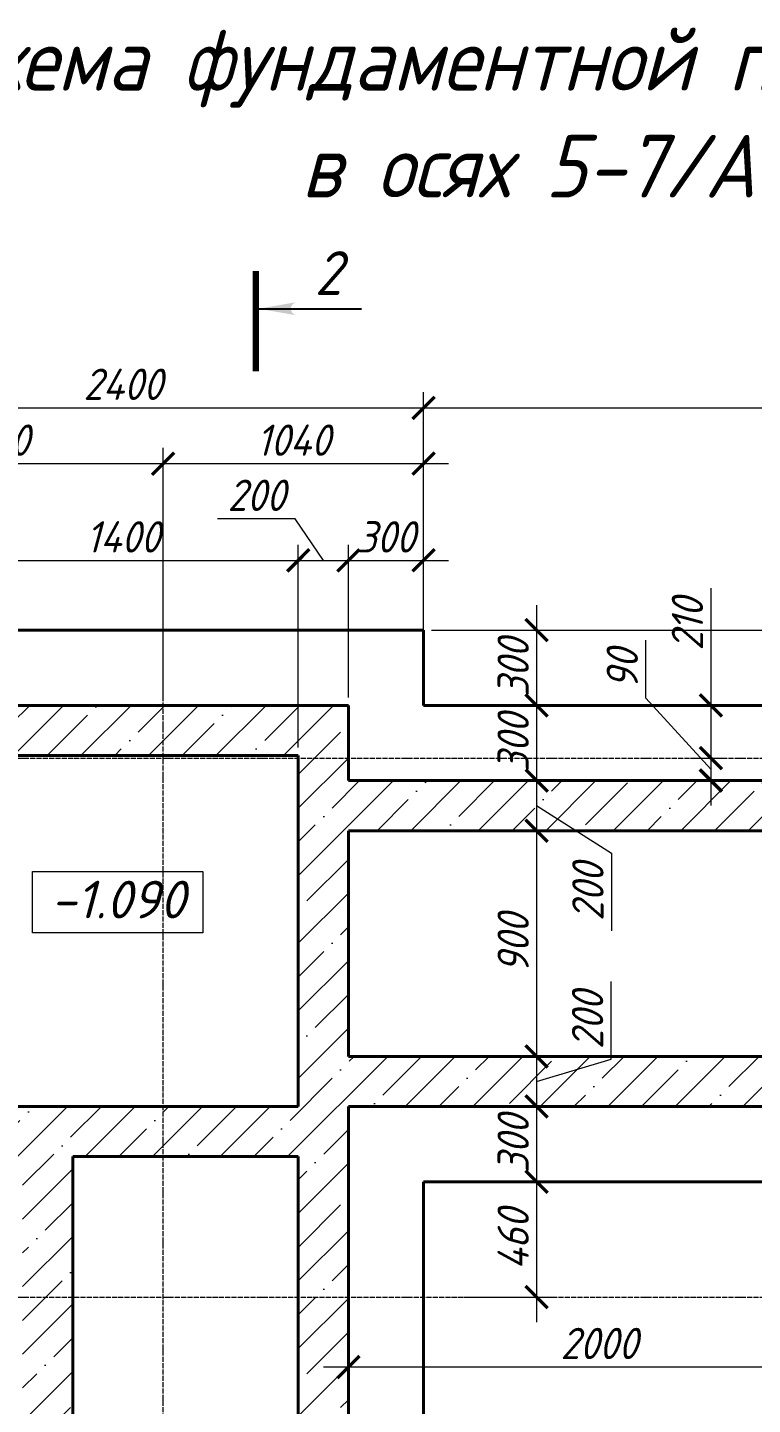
# Model space of a CAD drawing. Header units: millimetres. Extents: x 504091 to 2165846, y 135022 to 442887.
# Drawn here: x 1031222 to 1034115, y 227897 to 233389 of the extents above; entities that cross this region are included whole.
import ezdxf

# ---------------------------------------------------------------- set-up
doc = ezdxf.new("R2010")
doc.units = ezdxf.units.MM
doc.linetypes.add('ADSK_Линия сетки', pattern=[25, 20, -2.5, 0, -2.5])
doc.linetypes.add('осеваяX2', pattern=[4, 2.5, -0.5, 0.5, -0.5])
doc.layers.get('Defpoints').update_dxf_attribs({"color": 255})
doc.layers.add('PS_Обозначения', color=7, linetype='Continuous')
doc.layers.add('SGRAND', color=7, linetype='Continuous')
for name, color, linetype, lineweight in [('Аннотация', 7, 'Continuous', 9), ('Монолит тонкий', 204, 'Continuous', 9), ('Оси', 165, 'осеваяX2', 13), ('отметки', 7, 'Continuous', 20), ('Размеры КР', 164, 'Continuous', 9)]:
    doc.layers.add(name, color=color, linetype=linetype, lineweight=lineweight)
doc.styles.add('GOST 2.304_new', font='isocpeur.ttf', dxfattribs={"width": 0.9, "oblique": 15})
doc.dimstyles.new('SPDS 1_50', dxfattribs={"dimscale": 50, "dimtxt": 2.5, "dimasz": 1.77, "dimexe": 1.25, "dimexo": 0.625, "dimtad": 1, "dimdec": 0, "dimrnd": 0.001, "dimzin": 9, "dimtxsty": 'GOST 2.304_new', "dimblk": 'ARCHTICK', "dimcen": 2.5, "dimdle": 2, "dimclrt": 256, "dimadec": 0, "dimazin": 2, "dimtfac": 0.75, "dimtdec": 0, "dimtmove": 1, "dimatfit": 3, "dimfxl": 0, "dimtolj": 1, "dimlwd": 9, "dimlwe": 9, "dimarcsym": 0})

# ---------------------------------------------------------------- blocks, each defined once
blk = doc.blocks.new('_ArchTick')
at = {"color": 0, "linetype": 'ByBlock', "const_width": 0.15}
blk.add_lwpolyline([(-0.5, -0.5), (0.5, 0.5)], dxfattribs=at)
blk = doc.blocks.new('*D1878')
at = {"layer": 'Defpoints', "color": 0, "lineweight": 20, "transparency": 16777216}
for p in [(1032802.4, 231872.7), (1030402.4, 230985.9), (1032802.4, 230985.9)]:
    blk.add_point(p, dxfattribs=at)
at = {"layer": 'Размеры КР', "color": 0, "lineweight": 9, "transparency": 16777216}
for p, q in [((1030402.4, 231017.1), (1030402.4, 231935.2)), ((1032802.4, 231017.1), (1032802.4, 231935.2)), ((1030302.4, 231872.7), (1032902.4, 231872.7))]:
    blk.add_line(p, q, dxfattribs=at)
at = {"layer": 'Размеры КР', "color": 0, "lineweight": 9, "transparency": 16777216, "xscale": 88.5, "yscale": 88.5, "zscale": 88.5, "rotation": 180}
blk.add_blockref('_ArchTick', (1030402.4, 231872.7), dxfattribs=at)
at = {"layer": 'Размеры КР', "color": 0, "lineweight": 9, "transparency": 16777216, "xscale": 88.5, "yscale": 88.5, "zscale": 88.5}
blk.add_blockref('_ArchTick', (1032802.4, 231872.7), dxfattribs=at)
at = {"layer": 'Размеры КР', "lineweight": 20, "transparency": 16777216, "insert": (1031602.4, 231966.5), "char_height": 125, "attachment_point": 5, "style": 'GOST 2.304_new'}
blk.add_mtext('\\A1;2400', dxfattribs=at)
blk = doc.blocks.new('*D1879')
at = {"layer": 'Defpoints', "color": 0, "lineweight": 20, "transparency": 16777216}
for p in [(1031762.7, 231649.9), (1030402.4, 230985.9), (1031762.7, 230685.9)]:
    blk.add_point(p, dxfattribs=at)
at = {"layer": 'Размеры КР', "color": 0, "lineweight": 9, "transparency": 16777216}
for p, q in [((1030402.4, 231017.1), (1030402.4, 231712.4)), ((1031762.7, 230717.1), (1031762.7, 231712.4)), ((1030302.4, 231649.9), (1031862.7, 231649.9))]:
    blk.add_line(p, q, dxfattribs=at)
at = {"layer": 'Размеры КР', "color": 0, "lineweight": 9, "transparency": 16777216, "xscale": 88.5, "yscale": 88.5, "zscale": 88.5, "rotation": 180}
blk.add_blockref('_ArchTick', (1030402.4, 231649.9), dxfattribs=at)
at = {"layer": 'Размеры КР', "color": 0, "lineweight": 9, "transparency": 16777216, "xscale": 88.5, "yscale": 88.5, "zscale": 88.5}
blk.add_blockref('_ArchTick', (1031762.7, 231649.9), dxfattribs=at)
at = {"layer": 'Размеры КР', "lineweight": 20, "transparency": 16777216, "insert": (1031082.5, 231743.7), "char_height": 125, "attachment_point": 5, "style": 'GOST 2.304_new'}
blk.add_mtext('\\A1;1360', dxfattribs=at)
blk = doc.blocks.new('*D1880')
at = {"layer": 'Defpoints', "color": 0, "lineweight": 20, "transparency": 16777216}
for p in [(1032802.4, 231649.9), (1032802.4, 230985.9), (1031762.7, 230685.9)]:
    blk.add_point(p, dxfattribs=at)
at = {"layer": 'Размеры КР', "color": 0, "lineweight": 9, "transparency": 16777216}
for p, q in [((1031762.7, 230717.1), (1031762.7, 231712.4)), ((1032802.4, 231017.1), (1032802.4, 231712.4)), ((1031662.7, 231649.9), (1032902.4, 231649.9))]:
    blk.add_line(p, q, dxfattribs=at)
at = {"layer": 'Размеры КР', "color": 0, "lineweight": 9, "transparency": 16777216, "xscale": 88.5, "yscale": 88.5, "zscale": 88.5, "rotation": 180}
blk.add_blockref('_ArchTick', (1031762.7, 231649.9), dxfattribs=at)
at = {"layer": 'Размеры КР', "color": 0, "lineweight": 9, "transparency": 16777216, "xscale": 88.5, "yscale": 88.5, "zscale": 88.5}
blk.add_blockref('_ArchTick', (1032802.4, 231649.9), dxfattribs=at)
at = {"layer": 'Размеры КР', "lineweight": 20, "transparency": 16777216, "insert": (1032282.5, 231743.7), "char_height": 125, "attachment_point": 5, "style": 'GOST 2.304_new'}
blk.add_mtext('\\A1;1040', dxfattribs=at)
blk = doc.blocks.new('*D1883')
at = {"layer": 'Defpoints', "color": 0, "lineweight": 20, "transparency": 16777216}
for p in [(1032302.4, 231264.2), (1030902.4, 230466.6), (1032302.4, 230485.9)]:
    blk.add_point(p, dxfattribs=at)
at = {"layer": 'Размеры КР', "color": 0, "lineweight": 9, "transparency": 16777216}
for p, q in [((1030902.4, 230497.9), (1030902.4, 231326.7)), ((1032302.4, 230517.1), (1032302.4, 231326.7)), ((1030802.4, 231264.2), (1032402.4, 231264.2))]:
    blk.add_line(p, q, dxfattribs=at)
at = {"layer": 'Размеры КР', "color": 0, "lineweight": 9, "transparency": 16777216, "xscale": 88.5, "yscale": 88.5, "zscale": 88.5, "rotation": 180}
blk.add_blockref('_ArchTick', (1030902.4, 231264.2), dxfattribs=at)
at = {"layer": 'Размеры КР', "color": 0, "lineweight": 9, "transparency": 16777216, "xscale": 88.5, "yscale": 88.5, "zscale": 88.5}
blk.add_blockref('_ArchTick', (1032302.4, 231264.2), dxfattribs=at)
at = {"layer": 'Размеры КР', "lineweight": 20, "transparency": 16777216, "insert": (1031602.4, 231357.9), "char_height": 125, "attachment_point": 5, "style": 'GOST 2.304_new'}
blk.add_mtext('\\A1;1400', dxfattribs=at)
blk = doc.blocks.new('*D1884')
at = {"layer": 'Defpoints', "color": 0, "lineweight": 20, "transparency": 16777216}
for p in [(1032502.4, 231264.2), (1032502.4, 230685.9), (1032302.4, 230485.9)]:
    blk.add_point(p, dxfattribs=at)
at = {"layer": 'Размеры КР', "color": 0, "lineweight": 9, "transparency": 16777216}
for p, q in [((1032290.2, 231429.9), (1031980.4, 231429.9)), ((1032402.4, 231264.2), (1032290.2, 231429.9)), ((1032302.4, 230517.1), (1032302.4, 231326.7)), ((1032502.4, 230717.1), (1032502.4, 231326.7)), ((1032202.4, 231264.2), (1032602.4, 231264.2))]:
    blk.add_line(p, q, dxfattribs=at)
at = {"layer": 'Размеры КР', "color": 0, "lineweight": 9, "transparency": 16777216, "xscale": 88.5, "yscale": 88.5, "zscale": 88.5, "rotation": 180}
blk.add_blockref('_ArchTick', (1032302.4, 231264.2), dxfattribs=at)
at = {"layer": 'Размеры КР', "color": 0, "lineweight": 9, "transparency": 16777216, "xscale": 88.5, "yscale": 88.5, "zscale": 88.5}
blk.add_blockref('_ArchTick', (1032502.4, 231264.2), dxfattribs=at)
at = {"layer": 'Размеры КР', "lineweight": 20, "transparency": 16777216, "insert": (1032135.3, 231523.7), "char_height": 125, "attachment_point": 5, "style": 'GOST 2.304_new'}
blk.add_mtext('\\A1;200', dxfattribs=at)
blk = doc.blocks.new('*D1885')
at = {"layer": 'Defpoints', "color": 0, "lineweight": 20, "transparency": 16777216}
for p in [(1032802.4, 231264.2), (1032802.4, 230807.3), (1032502.4, 230685.9)]:
    blk.add_point(p, dxfattribs=at)
at = {"layer": 'Размеры КР', "color": 0, "lineweight": 9, "transparency": 16777216}
for p, q in [((1032502.4, 230717.1), (1032502.4, 231326.7)), ((1032802.4, 230838.5), (1032802.4, 231326.7)), ((1032402.4, 231264.2), (1032902.4, 231264.2))]:
    blk.add_line(p, q, dxfattribs=at)
at = {"layer": 'Размеры КР', "color": 0, "lineweight": 9, "transparency": 16777216, "xscale": 88.5, "yscale": 88.5, "zscale": 88.5, "rotation": 180}
blk.add_blockref('_ArchTick', (1032502.4, 231264.2), dxfattribs=at)
at = {"layer": 'Размеры КР', "color": 0, "lineweight": 9, "transparency": 16777216, "xscale": 88.5, "yscale": 88.5, "zscale": 88.5}
blk.add_blockref('_ArchTick', (1032802.4, 231264.2), dxfattribs=at)
at = {"layer": 'Размеры КР', "lineweight": 20, "transparency": 16777216, "insert": (1032652.4, 231357.9), "char_height": 125, "attachment_point": 5, "style": 'GOST 2.304_new'}
blk.add_mtext('\\A1;300', dxfattribs=at)
blk = doc.blocks.new('*D1886')
at = {"layer": 'Defpoints', "color": 0, "lineweight": 20, "transparency": 16777216}
for p in [(1032802.4, 230985.9), (1032802.4, 230685.9), (1033253.6, 230685.9)]:
    blk.add_point(p, dxfattribs=at)
at = {"layer": 'Размеры КР', "color": 0, "lineweight": 9, "transparency": 16777216}
for p, q in [((1033253.6, 231085.9), (1033253.6, 230585.9)), ((1032833.7, 230985.9), (1033316.1, 230985.9)), ((1032833.7, 230685.9), (1033316.1, 230685.9))]:
    blk.add_line(p, q, dxfattribs=at)
at = {"layer": 'Размеры КР', "color": 0, "lineweight": 9, "transparency": 16777216, "xscale": 88.5, "yscale": 88.5, "zscale": 88.5}
for p, rotation in [((1033253.6, 230985.9), 90), ((1033253.6, 230685.9), 270)]:
    blk.add_blockref('_ArchTick', p, dxfattribs=dict(at, rotation=rotation))
at = {"layer": 'Размеры КР', "lineweight": 20, "transparency": 16777216, "insert": (1033159.9, 230835.9), "char_height": 125, "attachment_point": 5, "rotation": 90, "style": 'GOST 2.304_new'}
blk.add_mtext('\\A1;300', dxfattribs=at)
blk = doc.blocks.new('*D1887')
at = {"layer": 'Defpoints', "color": 0, "lineweight": 20, "transparency": 16777216}
for p in [(1032802.4, 230685.9), (1033042.4, 230385.9), (1033253.6, 230385.9)]:
    blk.add_point(p, dxfattribs=at)
at = {"layer": 'Размеры КР', "color": 0, "lineweight": 9, "transparency": 16777216}
for p, q in [((1033253.6, 230785.9), (1033253.6, 230285.9)), ((1032833.7, 230685.9), (1033316.1, 230685.9)), ((1033073.7, 230385.9), (1033316.1, 230385.9))]:
    blk.add_line(p, q, dxfattribs=at)
at = {"layer": 'Размеры КР', "color": 0, "lineweight": 9, "transparency": 16777216, "xscale": 88.5, "yscale": 88.5, "zscale": 88.5}
for p, rotation in [((1033253.6, 230685.9), 90), ((1033253.6, 230385.9), 270)]:
    blk.add_blockref('_ArchTick', p, dxfattribs=dict(at, rotation=rotation))
at = {"layer": 'Размеры КР', "lineweight": 20, "transparency": 16777216, "insert": (1033159.9, 230535.9), "char_height": 125, "attachment_point": 5, "rotation": 90, "style": 'GOST 2.304_new'}
blk.add_mtext('\\A1;300', dxfattribs=at)
blk = doc.blocks.new('*D1888')
at = {"layer": 'Defpoints', "color": 0, "lineweight": 20, "transparency": 16777216}
for p in [(1033042.4, 230385.9), (1033042.4, 230185.9), (1033253.6, 230185.9)]:
    blk.add_point(p, dxfattribs=at)
at = {"layer": 'Размеры КР', "color": 0, "lineweight": 9, "transparency": 16777216}
for p, q in [((1033253.6, 230485.9), (1033253.6, 230085.9)), ((1033073.7, 230385.9), (1033316.1, 230385.9)), ((1033253.6, 230285.9), (1033552, 230096.3)), ((1033073.7, 230185.9), (1033316.1, 230185.9)), ((1033552, 230096.3), (1033552, 229786.5))]:
    blk.add_line(p, q, dxfattribs=at)
at = {"layer": 'Размеры КР', "color": 0, "lineweight": 9, "transparency": 16777216, "xscale": 88.5, "yscale": 88.5, "zscale": 88.5}
for p, rotation in [((1033253.6, 230385.9), 90), ((1033253.6, 230185.9), 270)]:
    blk.add_blockref('_ArchTick', p, dxfattribs=dict(at, rotation=rotation))
at = {"layer": 'Размеры КР', "lineweight": 20, "transparency": 16777216, "insert": (1033458.2, 229941.4), "char_height": 125, "attachment_point": 5, "rotation": 90, "style": 'GOST 2.304_new'}
blk.add_mtext('\\A1;200', dxfattribs=at)
blk = doc.blocks.new('*D1889')
at = {"layer": 'Defpoints', "color": 0, "lineweight": 20, "transparency": 16777216}
for p in [(1033042.4, 230185.9), (1033042.4, 229285.9), (1033253.6, 229285.9)]:
    blk.add_point(p, dxfattribs=at)
at = {"layer": 'Размеры КР', "color": 0, "lineweight": 9, "transparency": 16777216}
for p, q in [((1033253.6, 230285.9), (1033253.6, 229185.9)), ((1033073.7, 230185.9), (1033316.1, 230185.9)), ((1033073.7, 229285.9), (1033316.1, 229285.9))]:
    blk.add_line(p, q, dxfattribs=at)
at = {"layer": 'Размеры КР', "color": 0, "lineweight": 9, "transparency": 16777216, "xscale": 88.5, "yscale": 88.5, "zscale": 88.5}
for p, rotation in [((1033253.6, 230185.9), 90), ((1033253.6, 229285.9), 270)]:
    blk.add_blockref('_ArchTick', p, dxfattribs=dict(at, rotation=rotation))
at = {"layer": 'Размеры КР', "lineweight": 20, "transparency": 16777216, "insert": (1033159.9, 229735.9), "char_height": 125, "attachment_point": 5, "rotation": 90, "style": 'GOST 2.304_new'}
blk.add_mtext('\\A1;900', dxfattribs=at)
blk = doc.blocks.new('*D1890')
at = {"layer": 'Defpoints', "color": 0, "lineweight": 20, "transparency": 16777216}
for p in [(1033042.4, 229285.9), (1033001.6, 229085.9), (1033253.6, 229085.9)]:
    blk.add_point(p, dxfattribs=at)
at = {"layer": 'Размеры КР', "color": 0, "lineweight": 9, "transparency": 16777216}
for p, q in [((1033550.5, 229274.9), (1033550.5, 229584.7)), ((1033253.6, 229385.9), (1033253.6, 228985.9)), ((1033073.7, 229285.9), (1033316.1, 229285.9)), ((1033253.6, 229185.9), (1033550.5, 229274.9)), ((1033032.9, 229085.9), (1033316.1, 229085.9))]:
    blk.add_line(p, q, dxfattribs=at)
at = {"layer": 'Размеры КР', "color": 0, "lineweight": 9, "transparency": 16777216, "xscale": 88.5, "yscale": 88.5, "zscale": 88.5}
for p, rotation in [((1033253.6, 229285.9), 90), ((1033253.6, 229085.9), 270)]:
    blk.add_blockref('_ArchTick', p, dxfattribs=dict(at, rotation=rotation))
at = {"layer": 'Размеры КР', "lineweight": 20, "transparency": 16777216, "insert": (1033456.8, 229429.8), "char_height": 125, "attachment_point": 5, "rotation": 90, "style": 'GOST 2.304_new'}
blk.add_mtext('\\A1;200', dxfattribs=at)
blk = doc.blocks.new('*D1891')
at = {"layer": 'Defpoints', "color": 0, "lineweight": 20, "transparency": 16777216}
for p in [(1033001.6, 229085.9), (1033042.5, 228785.9), (1033253.6, 228785.9)]:
    blk.add_point(p, dxfattribs=at)
at = {"layer": 'Размеры КР', "color": 0, "lineweight": 9, "transparency": 16777216}
for p, q in [((1033253.6, 229185.9), (1033253.6, 228685.9)), ((1033032.9, 229085.9), (1033316.1, 229085.9)), ((1033073.8, 228785.9), (1033316.1, 228785.9))]:
    blk.add_line(p, q, dxfattribs=at)
at = {"layer": 'Размеры КР', "color": 0, "lineweight": 9, "transparency": 16777216, "xscale": 88.5, "yscale": 88.5, "zscale": 88.5}
for p, rotation in [((1033253.6, 229085.9), 90), ((1033253.6, 228785.9), 270)]:
    blk.add_blockref('_ArchTick', p, dxfattribs=dict(at, rotation=rotation))
at = {"layer": 'Размеры КР', "lineweight": 20, "transparency": 16777216, "insert": (1033159.9, 228935.9), "char_height": 125, "attachment_point": 5, "rotation": 90, "style": 'GOST 2.304_new'}
blk.add_mtext('\\A1;300', dxfattribs=at)
blk = doc.blocks.new('*D1892')
at = {"layer": 'Defpoints', "color": 0, "lineweight": 20, "transparency": 16777216}
for p in [(1033042.5, 228785.9), (1032930.4, 228325.6), (1033253.6, 228325.6)]:
    blk.add_point(p, dxfattribs=at)
at = {"layer": 'Размеры КР', "color": 0, "lineweight": 9, "transparency": 16777216}
for p, q in [((1033253.6, 228885.9), (1033253.6, 228225.6)), ((1033073.8, 228785.9), (1033316.1, 228785.9)), ((1032961.6, 228325.6), (1033316.1, 228325.6))]:
    blk.add_line(p, q, dxfattribs=at)
at = {"layer": 'Размеры КР', "color": 0, "lineweight": 9, "transparency": 16777216, "xscale": 88.5, "yscale": 88.5, "zscale": 88.5}
for p, rotation in [((1033253.6, 228785.9), 90), ((1033253.6, 228325.6), 270)]:
    blk.add_blockref('_ArchTick', p, dxfattribs=dict(at, rotation=rotation))
at = {"layer": 'Размеры КР', "lineweight": 20, "transparency": 16777216, "insert": (1033159.9, 228555.7), "char_height": 125, "attachment_point": 5, "rotation": 90, "style": 'GOST 2.304_new'}
blk.add_mtext('\\A1;460', dxfattribs=at)
blk = doc.blocks.new('*D1893')
at = {"layer": 'Defpoints', "color": 0, "lineweight": 20, "transparency": 16777216}
for p in [(1033852, 230685.9), (1033852, 230475.6), (1033949, 230475.6)]:
    blk.add_point(p, dxfattribs=at)
at = {"layer": 'Размеры КР', "color": 0, "lineweight": 9, "transparency": 16777216}
for p, q in [((1033949, 231152.9), (1033949, 230685.9)), ((1033949, 230785.9), (1033949, 230375.6)), ((1033883.3, 230685.9), (1034011.5, 230685.9)), ((1033883.3, 230475.6), (1034011.5, 230475.6))]:
    blk.add_line(p, q, dxfattribs=at)
at = {"layer": 'Размеры КР', "color": 0, "lineweight": 9, "transparency": 16777216, "xscale": 88.5, "yscale": 88.5, "zscale": 88.5}
for p, rotation in [((1033949, 230685.9), 90), ((1033949, 230475.6), 270)]:
    blk.add_blockref('_ArchTick', p, dxfattribs=dict(at, rotation=rotation))
at = {"layer": 'Размеры КР', "lineweight": 20, "transparency": 16777216, "insert": (1033855.3, 231009.3), "char_height": 125, "attachment_point": 5, "rotation": 90, "style": 'GOST 2.304_new'}
blk.add_mtext('\\A1;210', dxfattribs=at)
blk = doc.blocks.new('*D1894')
at = {"layer": 'Defpoints', "color": 0, "lineweight": 20, "transparency": 16777216}
for p in [(1033852, 230475.6), (1033860.9, 230385.9), (1033949, 230385.9)]:
    blk.add_point(p, dxfattribs=at)
at = {"layer": 'Размеры КР', "color": 0, "lineweight": 9, "transparency": 16777216}
for p, q in [((1033689.1, 230715.2), (1033689.1, 230946.2)), ((1033949, 230430.7), (1033689.1, 230715.2)), ((1033949, 230575.6), (1033949, 230285.9)), ((1033883.3, 230475.6), (1034011.5, 230475.6)), ((1033892.2, 230385.9), (1034011.5, 230385.9))]:
    blk.add_line(p, q, dxfattribs=at)
at = {"layer": 'Размеры КР', "color": 0, "lineweight": 9, "transparency": 16777216, "xscale": 88.5, "yscale": 88.5, "zscale": 88.5}
for p, rotation in [((1033949, 230475.6), 90), ((1033949, 230385.9), 270)]:
    blk.add_blockref('_ArchTick', p, dxfattribs=dict(at, rotation=rotation))
at = {"layer": 'Размеры КР', "lineweight": 20, "transparency": 16777216, "insert": (1033595.3, 230830.7), "char_height": 125, "attachment_point": 5, "rotation": 90, "style": 'GOST 2.304_new'}
blk.add_mtext('\\A1;90', dxfattribs=at)
blk = doc.blocks.new('*D1895')
at = {"layer": 'Defpoints', "color": 0, "lineweight": 20, "transparency": 16777216}
for p in [(1039522.5, 228785.9), (1030402.4, 228683.5), (1039522.5, 225648.7)]:
    blk.add_point(p, dxfattribs=at)
at = {"layer": 'Размеры КР', "color": 0, "lineweight": 9, "transparency": 16777216}
for p, q in [((1039522.5, 228754.6), (1039522.5, 225586.2)), ((1030402.4, 228652.3), (1030402.4, 225586.2)), ((1030302.4, 225648.7), (1039622.5, 225648.7))]:
    blk.add_line(p, q, dxfattribs=at)
at = {"layer": 'Размеры КР', "color": 0, "lineweight": 9, "transparency": 16777216, "xscale": 88.5, "yscale": 88.5, "zscale": 88.5, "rotation": 180}
blk.add_blockref('_ArchTick', (1030402.4, 225648.7), dxfattribs=at)
at = {"layer": 'Размеры КР', "color": 0, "lineweight": 9, "transparency": 16777216, "xscale": 88.5, "yscale": 88.5, "zscale": 88.5}
blk.add_blockref('_ArchTick', (1039522.5, 225648.7), dxfattribs=at)
at = {"layer": 'Размеры КР', "lineweight": 20, "transparency": 16777216, "insert": (1034962.5, 225742.4), "char_height": 125, "attachment_point": 5, "style": 'GOST 2.304_new'}
blk.add_mtext('\\A1;9120', dxfattribs=at)
blk = doc.blocks.new('*D1896')
at = {"layer": 'Defpoints', "color": 0, "lineweight": 20, "transparency": 16777216}
for p in [(1034502.5, 229285.9), (1032502.4, 229085.9), (1034502.5, 228047)]:
    blk.add_point(p, dxfattribs=at)
at = {"layer": 'Размеры КР', "color": 0, "lineweight": 9, "transparency": 16777216}
for p, q in [((1034502.5, 229254.6), (1034502.5, 227984.5)), ((1032502.4, 229054.6), (1032502.4, 227984.5)), ((1032402.4, 228047), (1034602.5, 228047))]:
    blk.add_line(p, q, dxfattribs=at)
at = {"layer": 'Размеры КР', "color": 0, "lineweight": 9, "transparency": 16777216, "xscale": 88.5, "yscale": 88.5, "zscale": 88.5, "rotation": 180}
blk.add_blockref('_ArchTick', (1032502.4, 228047), dxfattribs=at)
at = {"layer": 'Размеры КР', "color": 0, "lineweight": 9, "transparency": 16777216, "xscale": 88.5, "yscale": 88.5, "zscale": 88.5}
blk.add_blockref('_ArchTick', (1034502.5, 228047), dxfattribs=at)
at = {"layer": 'Размеры КР', "lineweight": 20, "transparency": 16777216, "insert": (1033502.5, 228140.7), "char_height": 125, "attachment_point": 5, "style": 'GOST 2.304_new'}
blk.add_mtext('\\A1;2000', dxfattribs=at)
blk = doc.blocks.new('*D1906')
at = {"layer": 'Defpoints', "color": 0, "lineweight": 20, "transparency": 16777216}
for p in [(1039522.5, 231872.7), (1032802.4, 230985.9), (1039522.5, 230685.9)]:
    blk.add_point(p, dxfattribs=at)
at = {"layer": 'Размеры КР', "color": 0, "lineweight": 9, "transparency": 16777216}
for p, q in [((1032802.4, 231017.1), (1032802.4, 231935.2)), ((1039522.5, 230717.1), (1039522.5, 231935.2)), ((1032702.4, 231872.7), (1039622.5, 231872.7))]:
    blk.add_line(p, q, dxfattribs=at)
at = {"layer": 'Размеры КР', "color": 0, "lineweight": 9, "transparency": 16777216, "xscale": 88.5, "yscale": 88.5, "zscale": 88.5, "rotation": 180}
blk.add_blockref('_ArchTick', (1032802.4, 231872.7), dxfattribs=at)
at = {"layer": 'Размеры КР', "color": 0, "lineweight": 9, "transparency": 16777216, "xscale": 88.5, "yscale": 88.5, "zscale": 88.5}
blk.add_blockref('_ArchTick', (1039522.5, 231872.7), dxfattribs=at)
at = {"layer": 'Размеры КР', "lineweight": 20, "transparency": 16777216, "insert": (1036162.5, 231966.5), "char_height": 125, "attachment_point": 5, "style": 'GOST 2.304_new'}
blk.add_mtext('\\A1;6720', dxfattribs=at)
blk = doc.blocks.new('*D1907')
at = {"layer": 'Defpoints', "color": 0, "lineweight": 20, "transparency": 16777216}
for p in [(1032802.4, 228785.9), (1039522.5, 228785.9), (1039522.5, 227639.3)]:
    blk.add_point(p, dxfattribs=at)
at = {"layer": 'Размеры КР', "color": 0, "lineweight": 9, "transparency": 16777216}
for p, q in [((1032802.4, 228754.6), (1032802.4, 227576.8)), ((1039522.5, 228754.6), (1039522.5, 227576.8)), ((1032702.4, 227639.3), (1039622.5, 227639.3))]:
    blk.add_line(p, q, dxfattribs=at)
at = {"layer": 'Размеры КР', "color": 0, "lineweight": 9, "transparency": 16777216, "xscale": 88.5, "yscale": 88.5, "zscale": 88.5, "rotation": 180}
blk.add_blockref('_ArchTick', (1032802.4, 227639.3), dxfattribs=at)
at = {"layer": 'Размеры КР', "color": 0, "lineweight": 9, "transparency": 16777216, "xscale": 88.5, "yscale": 88.5, "zscale": 88.5}
blk.add_blockref('_ArchTick', (1039522.5, 227639.3), dxfattribs=at)
at = {"layer": 'Размеры КР', "lineweight": 20, "transparency": 16777216, "insert": (1036162.5, 227733.1), "char_height": 125, "attachment_point": 5, "style": 'GOST 2.304_new'}
blk.add_mtext('\\A1;6720', dxfattribs=at)
blk = doc.blocks.new('*D1909')
at = {"layer": 'Defpoints', "color": 0, "lineweight": 20, "transparency": 16777216}
for p in [(1032802.4, 230985.9), (1040471.7, 230985.9), (1032802.4, 226885.9)]:
    blk.add_point(p, dxfattribs=at)
at = {"layer": 'Размеры КР', "color": 0, "lineweight": 9, "transparency": 16777216}
for p, q in [((1040471.7, 226785.9), (1040471.7, 231085.9)), ((1032833.7, 230985.9), (1040534.2, 230985.9)), ((1032833.7, 226885.9), (1040534.2, 226885.9))]:
    blk.add_line(p, q, dxfattribs=at)
at = {"layer": 'Размеры КР', "color": 0, "lineweight": 9, "transparency": 16777216, "xscale": 88.5, "yscale": 88.5, "zscale": 88.5}
for p, rotation in [((1040471.7, 230985.9), 90), ((1040471.7, 226885.9), 270)]:
    blk.add_blockref('_ArchTick', p, dxfattribs=dict(at, rotation=rotation))
at = {"layer": 'Размеры КР', "lineweight": 20, "transparency": 16777216, "insert": (1040377.9, 228935.9), "char_height": 125, "attachment_point": 5, "rotation": 90, "style": 'GOST 2.304_new'}
blk.add_mtext('\\A1;4100', dxfattribs=at)

msp = doc.modelspace()

# ---------------------------------------------------------------- hatches: boundary and pattern name
at = {"layer": 'PS_Обозначения', "ltscale": 50}
msp.add_hatch(color=256, dxfattribs=at).paths.add_polyline_path([(1032145.0509, 232267.797), (1032295.0509, 232294.197, 0.839099631), (1032295.0509, 232241.397)], flags=0)
at = {"layer": 'SGRAND', "lineweight": 20}
h = msp.add_hatch(dxfattribs=at)
h.set_pattern_fill('ANSI35', color=256, scale=30)
h.paths.add_polyline_path([(1039522.5307, 230385.88), (1032502.4117, 230385.88), (1032502.4117, 230475.5539), (1032302.4117, 230475.5539), (1032302.4117, 229085.8765), (1031762.6815, 229085.8765), (1031762.6815, 228885.8765), (1032302.4117, 228885.8765), (1032302.4117, 228325.5539), (1032502.4117, 228325.5539), (1032502.4117, 229085.88), (1039522.5307, 229085.88)])
h.paths.add_polyline_path([(1034502.5307, 230185.88), (1034502.5307, 229285.88), (1032502.4117, 229285.88), (1032502.4117, 230185.88)], flags=16)
h.paths.add_polyline_path([(1034702.5307, 230185.88), (1037122.5307, 230185.88), (1037122.5307, 229285.88), (1034702.5307, 229285.88)], flags=16)
h.paths.add_polyline_path([(1035377.91, 229838.8267), (1036058.4089, 229838.8267), (1036058.4089, 229594.0682), (1035377.91, 229594.0682)], flags=0)
h.paths.add_polyline_path([(1037322.5307, 230185.88), (1039322.5307, 230185.88), (1039322.5307, 229285.88), (1037322.5307, 229285.88)], flags=16)
h.paths.add_polyline_path([(1032502.4117, 230685.88), (1031762.6815, 230685.88), (1031762.6815, 230485.88), (1032302.4117, 230485.88), (1032302.4117, 230475.5539), (1032502.4117, 230475.5539)])
h.paths.add_polyline_path([(1031762.6815, 230685.88), (1030702.4117, 230685.88), (1030702.4117, 230475.5539), (1030902.4117, 230475.5539), (1030902.4117, 230485.88), (1031762.6815, 230485.88)])
h.paths.add_polyline_path([(1030902.4117, 230475.5539), (1030702.4117, 230475.5539), (1030702.4117, 228885.8765), (1031202.4117, 228885.8765), (1031202.4117, 228325.5539), (1031402.4117, 228325.5539), (1031402.4117, 228885.8765), (1031762.6815, 228885.8765), (1031762.6815, 229085.8765), (1030902.4117, 229085.8765)])
h.paths.add_polyline_path([(1031402.4117, 228325.5539), (1031202.4117, 228325.5539), (1031202.4117, 226885.8765), (1031762.6815, 226885.8765), (1031762.6815, 227085.8765), (1031402.4117, 227085.8765)])
h.paths.add_polyline_path([(1032502.4117, 228325.5539), (1032302.4117, 228325.5539), (1032302.4117, 227085.8765), (1031762.6815, 227085.8765), (1031762.6815, 226885.8765), (1032502.4117, 226885.8765)])
h.paths.add_polyline_path([(1035372.374, 229556.1138), (1035987.374, 229556.1138), (1036083.1509, 229913.5582), (1035468.1509, 229913.5582)], flags=8)

# ---------------------------------------------------------------- linework, layer by layer
at = {"layer": 'PS_Обозначения', "ltscale": 50}
msp.add_lwpolyline([(1032132.5509, 232017.797, 25, 25, 0), (1032132.5509, 232417.797, 0, 0, 0)], format="xyseb", dxfattribs=at)
msp.add_lwpolyline([(1032145.0509, 232267.797), (1032554.942, 232267.797)], dxfattribs=at)
at = {"layer": 'Аннотация', "lineweight": 20}
msp.add_lwpolyline([(1031241.2441, 230022.8991), (1031921.7431, 230022.8991), (1031921.7431, 229778.1407), (1031241.2441, 229778.1407)], close=True, dxfattribs=at)
at = {"layer": 'Монолит тонкий', "lineweight": 40, "ltscale": 100}
for p, q in [((1030402.4117, 230985.88), (1032802.4117, 230985.88)), ((1032802.4117, 230685.88), (1032802.4117, 230985.88)), ((1030702.4117, 230685.88), (1032502.4117, 230685.88)), ((1032502.4117, 230385.88), (1032502.4117, 230685.88)), ((1032802.4117, 230685.88), (1039522.5307, 230685.88)), ((1030902.4117, 230485.88), (1032302.4117, 230485.88)), ((1032302.4117, 229085.8765), (1032302.4117, 230485.88)), ((1032502.4117, 230385.88), (1039522.5307, 230385.88)), ((1032502.4117, 230185.88), (1034502.5307, 230185.88)), ((1032502.4117, 229285.88), (1032502.4117, 230185.88)), ((1032502.4117, 229285.88), (1034502.5307, 229285.88)), ((1032302.4117, 229085.8765), (1030902.4117, 229085.8765)), ((1032502.4117, 229085.88), (1039522.5307, 229085.88)), ((1032502.4117, 226885.8765), (1032502.4117, 229085.88)), ((1032302.4117, 228885.8765), (1031402.4117, 228885.8765)), ((1031402.4117, 227085.8765), (1031402.4117, 228885.8765)), ((1032302.4117, 227085.8765), (1032302.4117, 228885.8765)), ((1032802.4117, 226885.8765), (1032802.4117, 228785.88)), ((1032802.4117, 228785.88), (1039522.5307, 228785.88))]:
    msp.add_line(p, q, dxfattribs=at)
at = {"layer": 'Оси', "linetype": 'ADSK_Линия сетки'}
for p, q in [((1031762.6815, 225130.3042), (1031762.6815, 230985.88)), ((1029049.0707, 230475.5539), (1039662.6815, 230475.5539)), ((1029049.0707, 228325.5539), (1039662.6815, 228325.5539))]:
    msp.add_line(p, q, dxfattribs=at)

# ---------------------------------------------------------------- texts
at = {"layer": 'PS_Обозначения', "style": 'GOST 2.304_new', "oblique": 15, "width": 0.9}
msp.add_text('2', height=175, dxfattribs=at).set_placement((1032367.7902, 232322.5828))
at = {"layer": 'Аннотация', "lineweight": 9, "insert": (1030448.5462, 233387.7664), "char_height": 250, "attachment_point": 1, "line_spacing_factor": 1.022766, "style": 'GOST 2.304_new'}
msp.add_mtext_dynamic_manual_height_columns('\\pi467.69458;Схема фундаментной плиты и стен пандуса входной группы \\P\\pi1865.84613;в осях 5-7/А*-Б. Опалубка  (М 1:50)', width=9480.531459, gutter_width=2500, heights=[1983.7092], dxfattribs=at)
at = {"layer": 'отметки', "lineweight": 20, "insert": (1031313.9908, 229986.4084), "char_height": 150, "width": 771.616927, "attachment_point": 1, "line_spacing_factor": 1.022761, "style": 'GOST 2.304_new'}
msp.add_mtext('{\\W1;-1.090}', dxfattribs=at)

# ---------------------------------------------------------------- dimensions: what is measured, and where the dimension line sits
at = {"layer": 'Размеры КР', "lineweight": 20}
for base, p1, p2, picture, middle in [((1032802.4117, 231872.7375), (1030402.4117, 230985.88), (1032802.4117, 230985.88), '*D1878', (1031602.4117, 231966.4875)), ((1039522.5307, 231872.7375), (1032802.4117, 230985.88), (1039522.5307, 230685.88), '*D1906', (1036162.4712, 231966.4875)), ((1031762.6815, 231649.9121), (1030402.4117, 230985.88), (1031762.6815, 230685.88), '*D1879', (1031082.5466, 231743.6621)), ((1032802.4117, 231649.9121), (1031762.6815, 230685.88), (1032802.4117, 230985.88), '*D1880', (1032282.5466, 231743.6621)), ((1032302.4117, 231264.153), (1030902.4117, 230466.635), (1032302.4117, 230485.88), '*D1883', (1031602.4117, 231357.903)), ((1034502.5307, 228046.9808), (1032502.4117, 229085.88), (1034502.5307, 229285.88), '*D1896', (1033502.4712, 228140.7308)), ((1039522.5307, 225648.6601), (1030402.4117, 228683.5304), (1039522.5307, 228785.88), '*D1895', (1034962.4712, 225742.4101)), ((1039522.5307, 227639.3317), (1032802.4117, 228785.88), (1039522.5307, 228785.88), '*D1907', (1036162.4712, 227733.0817))]:
    dim = msp.add_linear_dim(base=base, p1=p1, p2=p2, dimstyle='SPDS 1_50', dxfattribs=at)
    dim.commit()
    dim.dimension.update_dxf_attribs({"geometry": picture, "text_midpoint": middle})
for base, p1, p2, picture, middle in [((1032502.4117, 231264.153), (1032302.4117, 230485.88), (1032502.4117, 230685.88), '*D1884', (1032258.9187, 231429.917)), ((1032802.4117, 231264.153), (1032502.4117, 230685.88), (1032802.4117, 230807.2988), '*D1885', (1032652.4117, 231264.153))]:
    dim = msp.add_linear_dim(base=base, p1=p1, p2=p2, dimstyle='SPDS 1_50', dxfattribs=at)
    dim.commit()
    dim.dimension.update_dxf_attribs({"geometry": picture, "text_midpoint": middle, "dimtype": 160})
for base, p1, p2, picture, middle in [((1033949.0414, 230475.5539), (1033852.0218, 230685.88), (1033852.0218, 230475.5539), '*D1893', (1033897.9581, 231009.3141)), ((1033253.632, 230685.88), (1032802.4117, 230985.88), (1032802.4117, 230685.88), '*D1886', (1033253.632, 230835.88)), ((1033949.0414, 230385.88), (1033852.0218, 230475.5539), (1033860.9399, 230385.88), '*D1894', (1033689.0621, 230746.4296)), ((1033253.632, 230385.88), (1032802.4117, 230685.88), (1033042.4297, 230385.88), '*D1887', (1033253.632, 230535.88)), ((1033253.632, 230185.88), (1033042.4297, 230385.88), (1033042.4297, 230185.88), '*D1888', (1033551.9658, 230065.0354)), ((1033253.632, 228785.88), (1033001.6106, 229085.88), (1033042.5287, 228785.88), '*D1891', (1033253.632, 228935.88))]:
    dim = msp.add_linear_dim(base=base, p1=p1, p2=p2, angle=90, dimstyle='SPDS 1_50', dxfattribs=at)
    dim.commit()
    dim.dimension.update_dxf_attribs({"geometry": picture, "text_midpoint": middle, "dimtype": 160})
for base, p1, p2, picture, middle in [((1040471.675, 230985.88), (1032802.4117, 226885.8765), (1032802.4117, 230985.88), '*D1909', (1040377.925, 228935.8783)), ((1033253.632, 229285.88), (1033042.4297, 230185.88), (1033042.4297, 229285.88), '*D1889', (1033159.882, 229735.88)), ((1033253.632, 229085.88), (1033042.4297, 229285.88), (1033001.6106, 229085.88), '*D1890', (1033456.757, 229306.1925)), ((1033253.632, 228325.5539), (1033042.5287, 228785.88), (1032930.385, 228325.5539), '*D1892', (1033159.882, 228555.717))]:
    dim = msp.add_linear_dim(base=base, p1=p1, p2=p2, angle=90, dimstyle='SPDS 1_50', dxfattribs=at)
    dim.commit()
    dim.dimension.update_dxf_attribs({"geometry": picture, "text_midpoint": middle})

doc.saveas('drawing.dxf')
